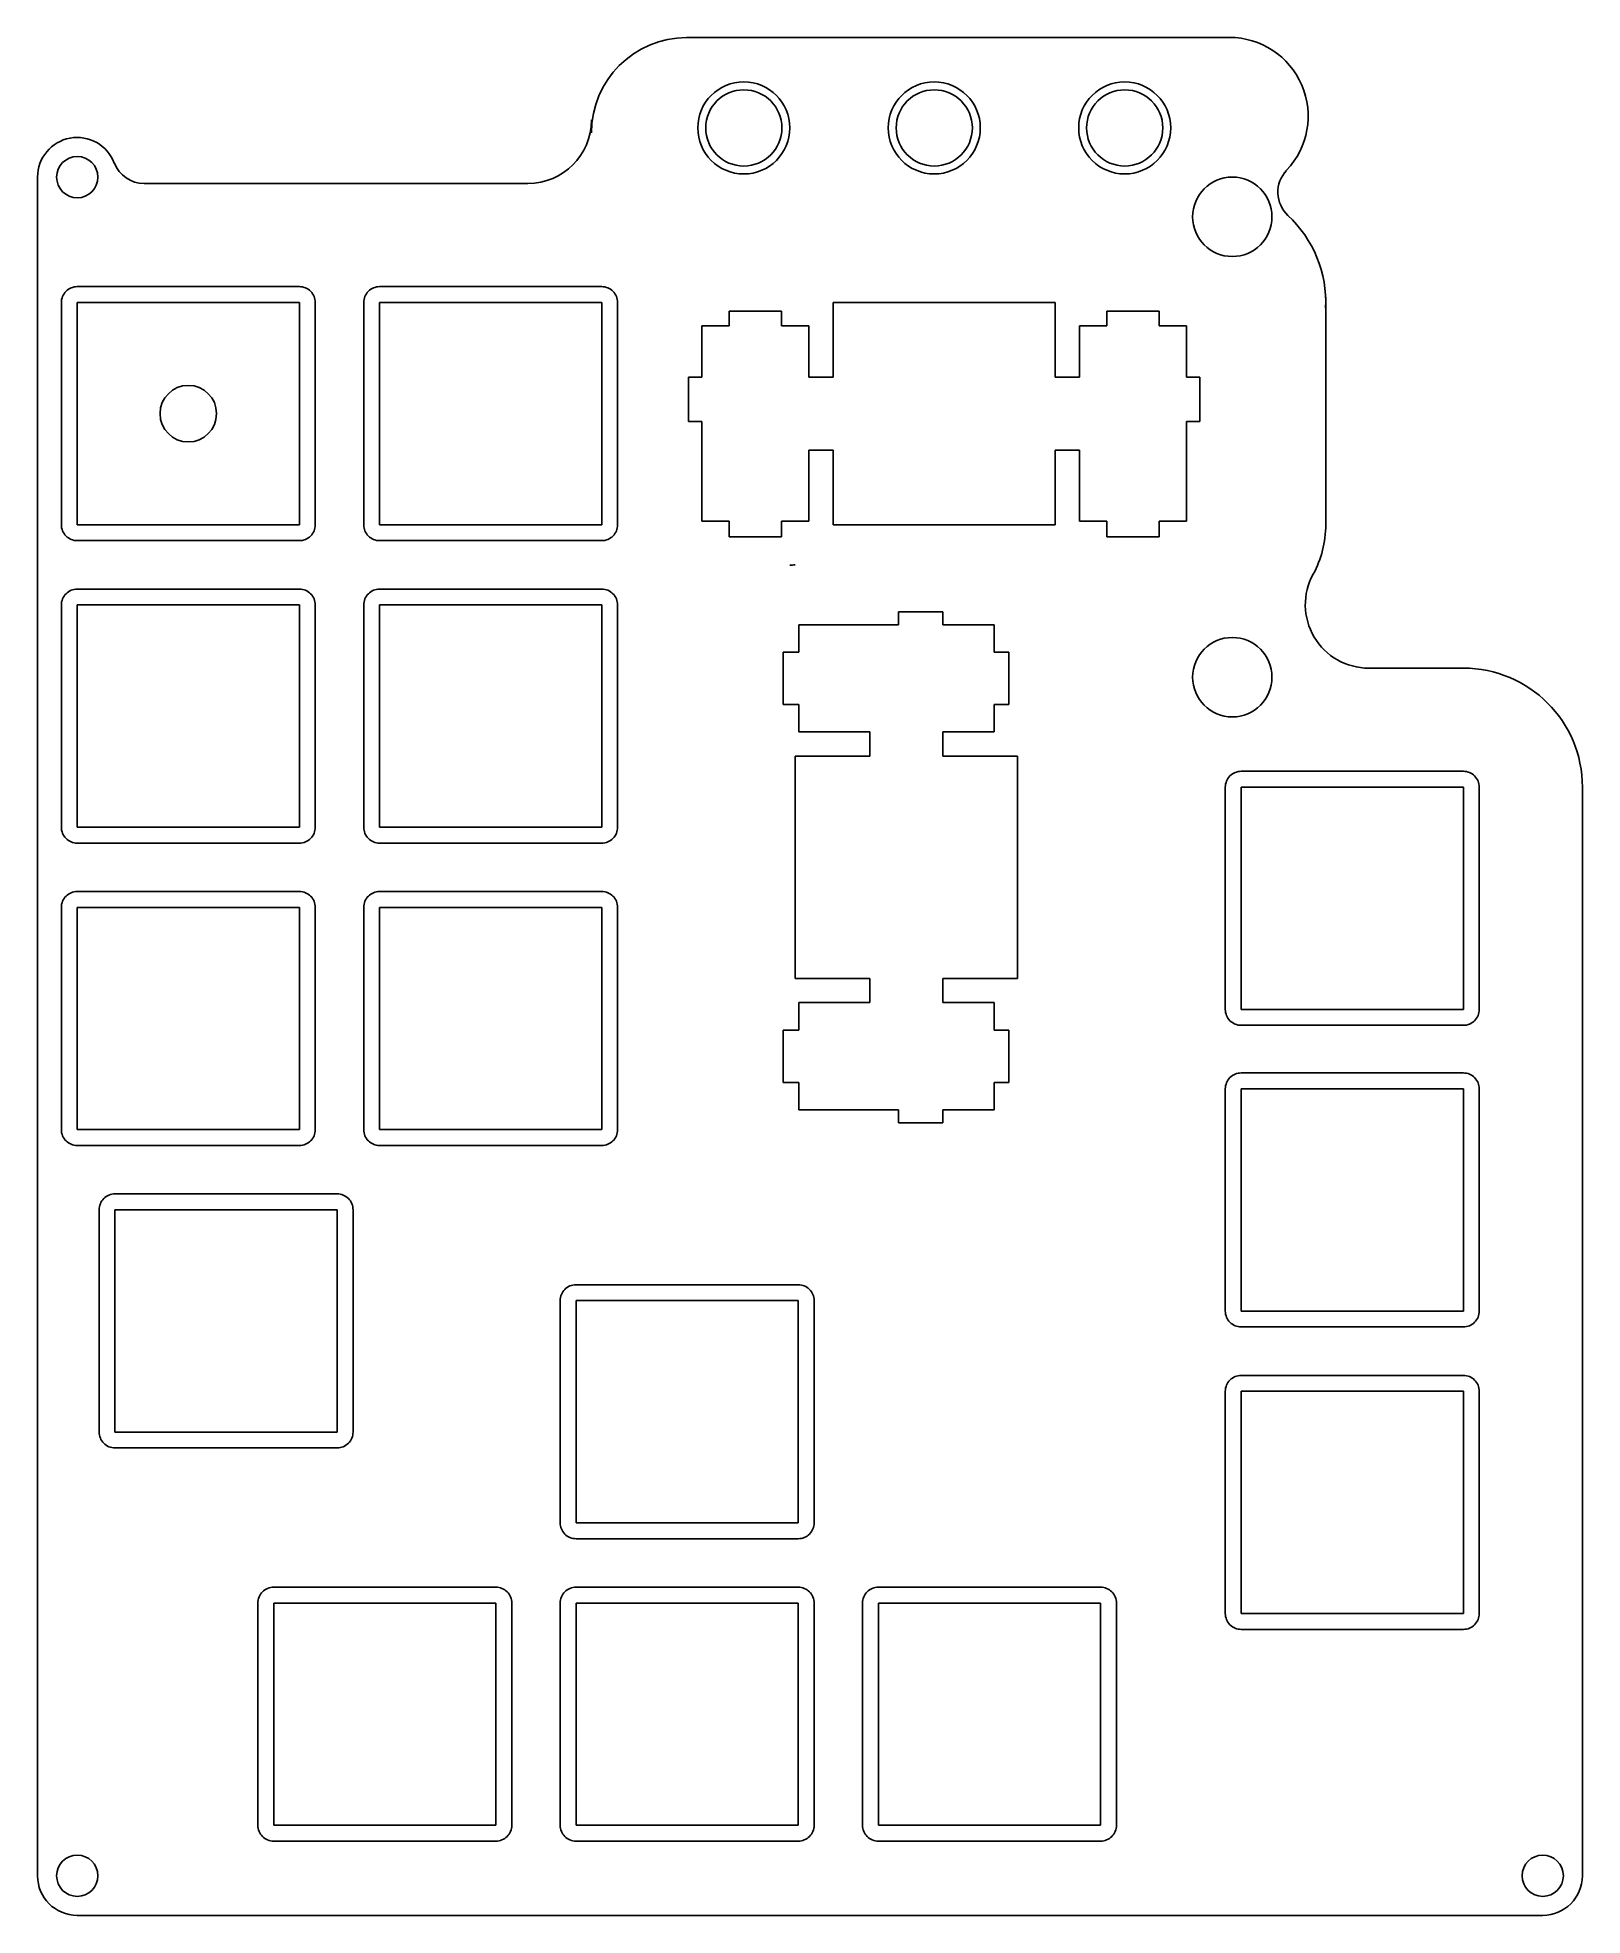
# Model space of a CAD drawing. Header units: millimetres. Extents: x -2 to 95, y -2 to 116.
import ezdxf

# ---------------------------------------------------------------- set-up
doc = ezdxf.new("R2010")
doc.units = ezdxf.units.MM
doc.layers.get('0').update_dxf_attribs({"color": 18, "lineweight": 25, "true_color": 0x000000})
doc.layers.add('livello 12', color=253, linetype='Continuous', lineweight=25, true_color=0xa0a0a4)

msp = doc.modelspace()

# ---------------------------------------------------------------- linework, layer by layer
at = {"flags": 128}
for points in [[(39.1, 110.1, 1), (44.9, 110.1, 1)], [(51.1, 110.1, 1), (56.9, 110.1, 1)], [(63.1, 110.1, 1), (68.9, 110.1, 1)]]:
    msp.add_lwpolyline(points, format="xyb", close=True, dxfattribs=at)
at = {"layer": 'livello 12'}
for p, q in [((32.4, 110.6), (32.4, 109.79)), ((4.21, 106.6), (28.4, 106.6)), ((0, 99.1), (14, 99.1)), ((0, 85.1), (0, 99.1)), ((14, 99.1), (14, 85.1)), ((33.05, 99.1), (19.05, 99.1)), ((19.05, 99.1), (19.05, 85.1)), ((33.05, 85.1), (33.05, 99.1)), ((14, 85.1), (0, 85.1)), ((19.05, 85.1), (33.05, 85.1)), ((0, 80.05), (14, 80.05)), ((0, 66.05), (0, 80.05)), ((14, 80.05), (14, 66.05)), ((33.05, 80.05), (19.05, 80.05)), ((19.05, 80.05), (19.05, 66.05)), ((33.05, 66.05), (33.05, 80.05)), ((87.34, 68.57), (73.34, 68.57)), ((73.34, 68.57), (73.34, 54.57)), ((87.34, 54.57), (87.34, 68.57)), ((14, 66.05), (0, 66.05)), ((19.05, 66.05), (33.05, 66.05)), ((0, 61), (14, 61)), ((0, 47), (0, 61)), ((14, 61), (14, 47)), ((33.05, 61), (19.05, 61)), ((19.05, 61), (19.05, 47)), ((33.05, 47), (33.05, 61)), ((73.34, 54.57), (87.34, 54.57)), ((87.34, 49.57), (73.34, 49.57)), ((73.34, 49.57), (73.34, 35.57)), ((87.34, 35.57), (87.34, 49.57)), ((14, 47), (0, 47)), ((19.05, 47), (33.05, 47)), ((2.38, 41.95), (16.38, 41.95)), ((2.38, 27.95), (2.38, 41.95)), ((16.38, 41.95), (16.38, 27.95)), ((45.43, 36.23), (31.43, 36.23)), ((31.43, 36.23), (31.43, 22.23)), ((45.43, 22.23), (45.43, 36.23)), ((73.34, 35.57), (87.34, 35.57)), ((87.34, 30.52), (73.34, 30.52)), ((73.34, 30.52), (73.34, 16.52)), ((87.34, 16.52), (87.34, 30.52)), ((16.38, 27.95), (2.38, 27.95)), ((31.43, 22.23), (45.43, 22.23)), ((26.38, 17.18), (12.38, 17.18)), ((12.38, 17.18), (12.38, 3.18)), ((26.38, 3.18), (26.38, 17.18)), ((45.43, 17.18), (31.43, 17.18)), ((31.43, 17.18), (31.43, 3.18)), ((45.43, 3.18), (45.43, 17.18)), ((64.48, 17.18), (50.48, 17.18)), ((50.48, 17.18), (50.48, 3.18)), ((64.48, 3.18), (64.48, 17.18)), ((73.34, 16.52), (87.34, 16.52)), ((12.38, 3.18), (26.38, 3.18)), ((31.43, 3.18), (45.43, 3.18)), ((50.48, 3.18), (64.48, 3.18))]:
    msp.add_line(p, q, dxfattribs=at)
at = {"layer": 'livello 12', "flags": 128}
for points in [[(72.6, 115.79), (38.4, 115.79)], [(-2.5, 107), (-2.5, 0)], [(78.67, 99.44), (78.67, 98.76)], [(78.67, 98.76), (78.67, 85.1)], [(87.34, 76.07), (81.38, 76.07)], [(94.84, 68.57), (94.84, 0)], [(0, -2.5), (92.34, -2.5)]]:
    msp.add_lwpolyline(points, dxfattribs=at)
for points in [[(15, 85.1, -0.414214), (14, 84.1), (0, 84.1, -0.414214), (-1, 85.1), (-1, 99.1, -0.414214), (0, 100.1), (14, 100.1, -0.414214), (15, 99.1)], [(19.05, 84.1), (33.05, 84.1, 0.414214), (34.05, 85.1), (34.05, 99.1, 0.414214), (33.05, 100.1), (19.05, 100.1, 0.414214), (18.05, 99.1), (18.05, 85.1, 0.414214)], [(15, 66.05, -0.414214), (14, 65.05), (0, 65.05, -0.414214), (-1, 66.05), (-1, 80.05, -0.414214), (0, 81.05), (14, 81.05, -0.414214), (15, 80.05)], [(19.05, 65.05), (33.05, 65.05, 0.414214), (34.05, 66.05), (34.05, 80.05, 0.414214), (33.05, 81.05), (19.05, 81.05, 0.414214), (18.05, 80.05), (18.05, 66.05, 0.414214)], [(73.34, 53.57), (87.34, 53.57, 0.414214), (88.34, 54.57), (88.34, 68.57, 0.414214), (87.34, 69.57), (73.34, 69.57, 0.414214), (72.34, 68.57), (72.34, 54.57, 0.414214)], [(15, 47, -0.414214), (14, 46), (0, 46, -0.414214), (-1, 47), (-1, 61, -0.414214), (0, 62), (14, 62, -0.414214), (15, 61)], [(19.05, 46), (33.05, 46, 0.414214), (34.05, 47), (34.05, 61, 0.414214), (33.05, 62), (19.05, 62, 0.414214), (18.05, 61), (18.05, 47, 0.414214)], [(73.34, 34.57), (87.34, 34.57, 0.414214), (88.34, 35.57), (88.34, 49.57, 0.414214), (87.34, 50.57), (73.34, 50.57, 0.414214), (72.34, 49.57), (72.34, 35.57, 0.414214)], [(16.38, 42.95, -0.414214), (17.38, 41.95), (17.38, 27.95, -0.414214), (16.38, 26.95), (2.38, 26.95, -0.414214), (1.38, 27.95), (1.38, 41.95, -0.414214), (2.38, 42.95)], [(31.43, 21.23), (45.43, 21.23, 0.414214), (46.43, 22.23), (46.43, 36.23, 0.414214), (45.43, 37.23), (31.43, 37.23, 0.414214), (30.43, 36.23), (30.43, 22.23, 0.414214)], [(88.34, 16.52), (88.34, 30.52, 0.414214), (87.34, 31.52), (73.34, 31.52, 0.414214), (72.34, 30.52), (72.34, 16.52, 0.414214), (73.34, 15.52), (87.34, 15.52, 0.414214)], [(26.38, 18.18), (12.38, 18.18, 0.414214), (11.38, 17.18), (11.38, 3.18, 0.414214), (12.38, 2.18), (26.38, 2.18, 0.414214), (27.38, 3.18), (27.38, 17.18, 0.414214)], [(31.43, 2.18), (45.43, 2.18, 0.414214), (46.43, 3.18), (46.43, 17.18, 0.414214), (45.43, 18.18), (31.43, 18.18, 0.414214), (30.43, 17.18), (30.43, 3.18, 0.414214)], [(50.48, 2.18), (64.48, 2.18, 0.414214), (65.48, 3.18), (65.48, 17.18, 0.414214), (64.48, 18.18), (50.48, 18.18, 0.414214), (49.48, 17.18), (49.48, 3.18, 0.414214)]]:
    msp.add_lwpolyline(points, format="xyb", close=True, dxfattribs=at)
at = {"layer": 'livello 12', "color": 30, "true_color": 0xff7f00, "flags": 128}
for points in [[(41.08, 98.55), (41.08, 97.63)], [(44.37, 98.55), (41.08, 98.55)], [(44.37, 97.63), (44.37, 98.55)], [(47.63, 99.1), (47.63, 94.4)], [(61.62, 99.1), (47.63, 99.1)], [(61.62, 94.4), (61.62, 99.1)], [(68.17, 98.55), (64.87, 98.55)], [(64.87, 98.55), (64.87, 97.63)], [(68.17, 97.63), (68.17, 98.55)], [(41.08, 97.63), (39.35, 97.63)], [(39.35, 97.63), (39.35, 94.4)], [(46.1, 97.63), (44.37, 97.63)], [(46.1, 94.4), (46.1, 97.63)], [(64.87, 97.63), (63.15, 97.63)], [(63.15, 97.63), (63.15, 94.4)], [(69.9, 97.63), (68.17, 97.63)], [(69.9, 94.4), (69.9, 97.63)], [(39.35, 94.4), (38.52, 94.4)], [(38.52, 94.4), (38.52, 91.6)], [(47.63, 94.4), (46.1, 94.4)], [(63.15, 94.4), (61.62, 94.4)], [(70.73, 94.4), (69.9, 94.4)], [(70.73, 91.6), (70.73, 94.4)], [(38.52, 91.6), (39.35, 91.6)], [(39.35, 91.6), (39.35, 85.33)], [(69.9, 91.6), (70.73, 91.6)], [(69.9, 85.33), (69.9, 91.6)], [(46.1, 89.8), (47.63, 89.8)], [(46.1, 85.33), (46.1, 89.8)], [(47.63, 89.8), (47.63, 85.1)], [(61.62, 89.8), (63.15, 89.8)], [(61.62, 85.1), (61.62, 89.8)], [(63.15, 89.8), (63.15, 85.33)], [(39.35, 85.33), (41.08, 85.33)], [(41.08, 85.33), (41.08, 84.35)], [(44.37, 84.35), (44.37, 85.33)], [(44.37, 85.33), (46.1, 85.33)], [(63.15, 85.33), (64.87, 85.33)], [(64.87, 85.33), (64.87, 84.35)], [(68.17, 84.35), (68.17, 85.33)], [(68.17, 85.33), (69.9, 85.33)], [(41.08, 84.35), (44.37, 84.35)], [(47.63, 85.1), (61.62, 85.1)], [(64.87, 84.35), (68.17, 84.35)], [(51.74, 79.62), (51.74, 78.8)], [(54.54, 79.62), (51.74, 79.62)], [(54.54, 78.8), (54.54, 79.62)], [(51.74, 78.8), (45.47, 78.8)], [(45.47, 78.8), (45.47, 77.07)], [(57.77, 78.8), (54.54, 78.8)], [(57.77, 77.07), (57.77, 78.8)], [(45.47, 77.07), (44.49, 77.07)], [(44.49, 77.07), (44.49, 73.77)], [(58.69, 77.07), (57.77, 77.07)], [(58.69, 73.77), (58.69, 77.07)], [(44.49, 73.77), (45.47, 73.77)], [(45.47, 73.77), (45.47, 72.05)], [(57.77, 72.05), (57.77, 73.77)], [(57.77, 73.77), (58.69, 73.77)], [(45.47, 72.05), (49.94, 72.05)], [(49.94, 72.05), (49.94, 70.52)], [(54.54, 70.52), (54.54, 72.05)], [(54.54, 72.05), (57.77, 72.05)], [(45.24, 70.52), (45.24, 56.52)], [(49.94, 70.52), (45.24, 70.52)], [(59.24, 70.52), (54.54, 70.52)], [(59.24, 56.52), (59.24, 70.52)], [(45.24, 56.52), (49.94, 56.52)], [(49.94, 56.52), (49.94, 55)], [(54.54, 55), (54.54, 56.52)], [(54.54, 56.52), (59.24, 56.52)], [(45.47, 55), (45.47, 53.27)], [(49.94, 55), (45.47, 55)], [(57.77, 55), (54.54, 55)], [(57.77, 53.27), (57.77, 55)], [(45.47, 53.27), (44.49, 53.27)], [(44.49, 53.27), (44.49, 49.97)], [(58.69, 53.27), (57.77, 53.27)], [(58.69, 49.97), (58.69, 53.27)], [(44.49, 49.97), (45.47, 49.97)], [(45.47, 49.97), (45.47, 48.25)], [(57.77, 49.97), (58.69, 49.97)], [(57.77, 48.25), (57.77, 49.97)], [(45.47, 48.25), (51.74, 48.25)], [(51.74, 48.25), (51.74, 47.42)], [(51.74, 47.42), (54.54, 47.42)], [(54.54, 47.42), (54.54, 48.25)], [(54.54, 48.25), (57.77, 48.25)]]:
    msp.add_lwpolyline(points, dxfattribs=at)
msp.add_lwpolyline([(45.24, 82.57, 0.035499), (44.89, 82.55)], format="xyb", dxfattribs=at)
at = {"layer": 'livello 12'}
for centre, radius in [((42, 110.1), 2.4), ((54, 110.1), 2.4), ((66, 110.1), 2.4), ((0, 107), 1.3), ((72.78, 104.5), 2.5), ((72.78, 104.5), 2.5), ((7, 92.1), 1.78), ((72.78, 75.5), 2.5), ((0, 0), 1.3), ((92.34, 0), 1.3)]:
    msp.add_circle(centre, radius, dxfattribs=at)
for centre, radius, start, end in [((38.4, 109.79), 6, 90, 180), ((72.6, 110.84), 4.96, 316.5369, 90), ((28.4, 110.6), 4, 270, 0), ((0, 107), 2.5, 20.8127, 180), ((4.21, 108.6), 2, 200.8127, 270), ((77.65, 106.05), 2, 136.5369, 227.0468), ((71.17, 99.1), 7.5, 357.4073, 47.0468), ((72.17, 85.1), 6.5, 331.3764, 0.0004), ((81.38, 80.07), 4, 151.3764, 270), ((87.34, 68.57), 7.5, 0, 90), ((0, 0), 2.5, 180, 270), ((92.34, 0), 2.5, 270, 0)]:
    msp.add_arc(centre, radius, start, end, dxfattribs=at)

doc.saveas('drawing.dxf')
